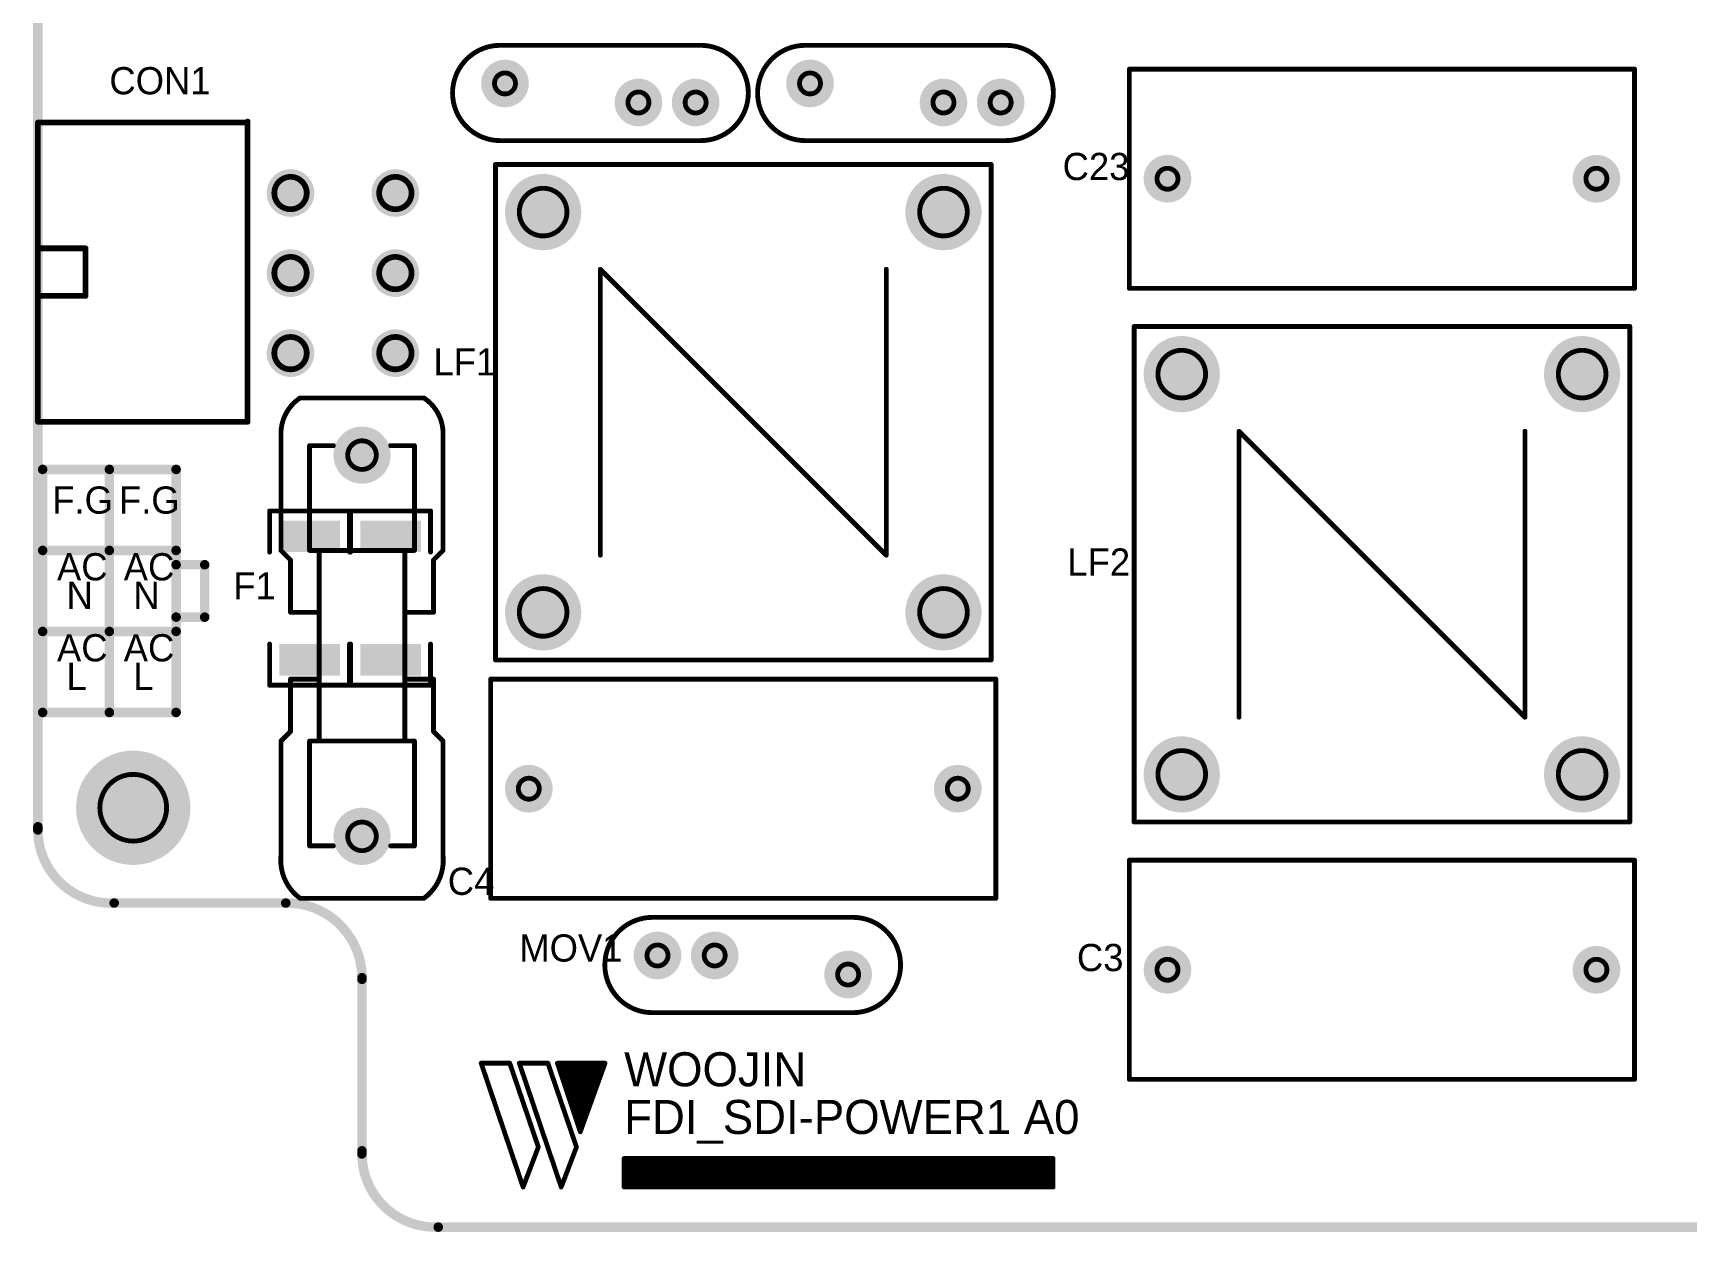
# Model space of a CAD drawing. Extents: x 0 to 137, y 0 to 100.
# Drawn here: x -0.3 to 86.5, y -0.3 to 62.6 of the extents above; entities that cross this region are included whole.
import ezdxf
from ezdxf.enums import TextEntityAlignment as Align

# ---------------------------------------------------------------- set-up
doc = ezdxf.new("R2010")
doc.units = 0
doc.header["$MEASUREMENT"] = 0
for name, color, linetype in [('2DLINES_1', 2, 'Continuous'), ('BOARD_OUTLINE', 1, 'Continuous'), ('COMP_OUTLINE_TOP', 4, 'Continuous'), ('PADLAYER_BOTTOM', 6, 'Continuous'), ('PADLAYER_TOP', 5, 'Continuous'), ('TEXT_1', 3, 'Continuous'), ('TOOL_TOP', 7, 'Continuous')]:
    doc.layers.add(name, color=color, linetype=linetype)

msp = doc.modelspace()

# ---------------------------------------------------------------- linework, layer by layer
at = {"layer": '2DLINES_1'}
for points, const_width in [([(0.25, 39.75), (3.75, 39.75)], 0.5), ([(0.25, 35.5), (0.25, 39.75)], 0.5), ([(3.75, 39.75), (7.25, 39.75)], 0.5), ([(3.75, 35.5), (3.75, 39.75)], 0.5), ([(3.75, 39.75), (3.75, 35.5)], 0.5), ([(7.25, 39.75), (7.25, 35.5)], 0.5), ([(0.25, 35.5), (3.75, 35.5)], 0.5), ([(0.25, 31.25), (0.25, 35.5)], 0.5), ([(3.75, 35.5), (0.25, 35.5)], 0.5), ([(3.75, 35.5), (7.25, 35.5)], 0.5), ([(3.75, 31.25), (3.75, 35.5)], 0.5), ([(3.75, 35.5), (3.75, 31.25)], 0.5), ([(7.25, 35.5), (3.75, 35.5)], 0.5), ([(7.25, 35.5), (7.25, 31.25)], 0.5), ([(7.25, 34.75), (8.75, 34.75)], 0.5), ([(7.25, 32), (7.25, 34.75)], 0.5), ([(8.75, 34.75), (8.75, 32)], 0.5), ([(8.75, 32), (7.25, 32)], 0.5), ([(3.75, 31.25), (0.25, 31.25)], 0.5), ([(0.25, 31.25), (3.75, 31.25)], 0.5), ([(0.25, 27), (0.25, 31.25)], 0.5), ([(7.25, 31.25), (3.75, 31.25)], 0.5), ([(3.75, 31.25), (7.25, 31.25)], 0.5), ([(3.75, 27), (3.75, 31.25)], 0.5), ([(3.75, 31.25), (3.75, 27)], 0.5), ([(7.25, 31.25), (7.25, 27)], 0.5), ([(3.75, 27), (0.25, 27)], 0.5), ([(7.25, 27), (3.75, 27)], 0.5), ([(23.25, 8.6), (25.45, 2.1)], 0.25), ([(23.25, 8.6), (24.75, 8.6)], 0.25), ([(24.75, 8.6), (26.25, 4.2)], 0.25), ([(25.25, 8.6), (27.45, 2.1)], 0.25), ([(25.25, 8.6), (26.75, 8.6)], 0.25), ([(26.75, 8.6), (28.25, 4.2)], 0.25), ([(27.25, 8.6), (28.45, 5)], 0.25), ([(27.25, 8.6), (28.45, 5)], 0.25), ([(29.75, 8.6), (27.25, 8.6)], 0.25), ([(27.25, 8.6), (29.75, 8.6)], 0.25), ([(28.45, 5), (29.75, 8.6)], 0.25), ([(27.4, 8.45), (29.6, 8.45)], 0.25), ([(27.4, 8.25), (29.6, 8.25)], 0.25), ([(27.5, 8.05), (29.5, 8.05)], 0.25), ([(27.6, 7.85), (29.4, 7.85)], 0.25), ([(27.6, 7.65), (29.4, 7.65)], 0.25), ([(27.7, 7.45), (29.3, 7.45)], 0.25), ([(27.8, 7.25), (29.2, 7.25)], 0.25), ([(27.9, 7.05), (29.1, 7.05)], 0.25), ([(27.9, 6.85), (29, 6.85)], 0.25), ([(28, 6.65), (28.9, 6.65)], 0.25), ([(28, 6.45), (28.9, 6.45)], 0.25), ([(28.1, 6.25), (28.8, 6.25)], 0.25), ([(28.1, 6.05), (28.8, 6.05)], 0.25), ([(28.2, 5.85), (28.7, 5.85)], 0.25), ([(28.3, 5.65), (28.6, 5.65)], 0.25), ([(28.3, 5.45), (28.6, 5.45)], 0.25), ([(25.45, 2.1), (26.25, 4.2)], 0.25), ([(27.45, 2.1), (28.25, 4.2)], 0.25), ([(53.25, 3.6), (30.75, 3.6)], 0.25), ([(30.75, 3.6), (30.75, 2.1)], 0.25), ([(30.95, 3.55), (53.15, 3.55)], 0.25), ([(30.95, 2.15), (30.95, 3.55)], 0.25), ([(31, 3.35), (53, 3.35)], 0.25), ([(31, 2.35), (31, 3.35)], 0.25), ([(53, 3.35), (53, 2.35)], 0.25), ([(53.15, 3.55), (53.15, 2.15)], 0.25), ([(53.25, 2.1), (53.25, 3.6)], 0.25), ([(31.15, 3.25), (52.95, 3.25)], 0.25), ([(31.15, 2.45), (31.15, 3.25)], 0.25), ([(31.25, 3.1), (52.75, 3.1)], 0.25), ([(31.25, 2.6), (31.25, 3.1)], 0.25), ([(52.75, 2.6), (31.25, 2.6)], 0.25), ([(31.35, 3.05), (52.65, 3.05)], 0.25), ([(31.35, 2.65), (31.35, 3.05)], 0.25), ([(52.65, 2.65), (31.35, 2.65)], 0.25), ([(52.55, 2.95), (31.45, 2.95)], 0.25), ([(31.45, 2.95), (31.45, 2.75)], 0.25), ([(31.45, 2.75), (52.55, 2.75)], 0.25), ([(52.55, 2.75), (52.55, 2.95)], 0.25), ([(52.65, 3.05), (52.65, 2.65)], 0.25), ([(52.75, 3.1), (52.75, 2.6)], 0.25), ([(52.95, 3.25), (52.95, 2.45)], 0.25), ([(30.75, 2.1), (53.25, 2.1)], 0.25), ([(53.15, 2.15), (30.95, 2.15)], 0.25), ([(53, 2.35), (31, 2.35)], 0.25), ([(52.95, 2.45), (31.15, 2.45)], 0.25)]:
    msp.add_lwpolyline(points, dxfattribs=dict(at, const_width=const_width))
for points, const_width in [([(0.125, 39.75, 1), (0.375, 39.75, 1)], 0.25), ([(0.125, 39.75, 1), (0.375, 39.75, 1)], 0.25), ([(3.625, 39.75, 1), (3.875, 39.75, 1)], 0.25), ([(3.625, 39.75, 1), (3.875, 39.75, 1)], 0.25), ([(3.625, 39.75, 1), (3.875, 39.75, 1)], 0.25), ([(3.625, 39.75, 1), (3.875, 39.75, 1)], 0.25), ([(7.125, 39.75, 1), (7.375, 39.75, 1)], 0.25), ([(7.125, 39.75, 1), (7.375, 39.75, 1)], 0.25), ([(0.125, 35.5, 1), (0.375, 35.5, 1)], 0.25), ([(0.125, 35.5, 1), (0.375, 35.5, 1)], 0.25), ([(0.125, 35.5, 1), (0.375, 35.5, 1)], 0.25), ([(0.125, 35.5, 1), (0.375, 35.5, 1)], 0.25), ([(3.625, 35.5, 1), (3.875, 35.5, 1)], 0.25), ([(3.625, 35.5, 1), (3.875, 35.5, 1)], 0.25), ([(3.625, 35.5, 1), (3.875, 35.5, 1)], 0.25), ([(3.625, 35.5, 1), (3.875, 35.5, 1)], 0.25), ([(3.625, 35.5, 1), (3.875, 35.5, 1)], 0.25), ([(3.625, 35.5, 1), (3.875, 35.5, 1)], 0.25), ([(3.625, 35.5, 1), (3.875, 35.5, 1)], 0.25), ([(3.625, 35.5, 1), (3.875, 35.5, 1)], 0.25), ([(7.125, 35.5, 1), (7.375, 35.5, 1)], 0.25), ([(7.125, 35.5, 1), (7.375, 35.5, 1)], 0.25), ([(7.125, 35.5, 1), (7.375, 35.5, 1)], 0.25), ([(7.125, 35.5, 1), (7.375, 35.5, 1)], 0.25), ([(7.125, 34.75, 1), (7.375, 34.75, 1)], 0.25), ([(7.125, 34.75, 1), (7.375, 34.75, 1)], 0.25), ([(8.625, 34.75, 1), (8.875, 34.75, 1)], 0.25), ([(8.625, 34.75, 1), (8.875, 34.75, 1)], 0.25), ([(7.125, 32, 1), (7.375, 32, 1)], 0.25), ([(7.125, 32, 1), (7.375, 32, 1)], 0.25), ([(8.625, 32, 1), (8.875, 32, 1)], 0.25), ([(8.625, 32, 1), (8.875, 32, 1)], 0.25), ([(0.125, 31.25, 1), (0.375, 31.25, 1)], 0.25), ([(0.125, 31.25, 1), (0.375, 31.25, 1)], 0.25), ([(0.125, 31.25, 1), (0.375, 31.25, 1)], 0.25), ([(0.125, 31.25, 1), (0.375, 31.25, 1)], 0.25), ([(3.625, 31.25, 1), (3.875, 31.25, 1)], 0.25), ([(3.625, 31.25, 1), (3.875, 31.25, 1)], 0.25), ([(3.625, 31.25, 1), (3.875, 31.25, 1)], 0.25), ([(3.625, 31.25, 1), (3.875, 31.25, 1)], 0.25), ([(3.625, 31.25, 1), (3.875, 31.25, 1)], 0.25), ([(3.625, 31.25, 1), (3.875, 31.25, 1)], 0.25), ([(3.625, 31.25, 1), (3.875, 31.25, 1)], 0.25), ([(3.625, 31.25, 1), (3.875, 31.25, 1)], 0.25), ([(7.125, 31.25, 1), (7.375, 31.25, 1)], 0.25), ([(7.125, 31.25, 1), (7.375, 31.25, 1)], 0.25), ([(7.125, 31.25, 1), (7.375, 31.25, 1)], 0.25), ([(7.125, 31.25, 1), (7.375, 31.25, 1)], 0.25), ([(0.125, 27, 1), (0.375, 27, 1)], 0.25), ([(0.125, 27, 1), (0.375, 27, 1)], 0.25), ([(3.625, 27, 1), (3.875, 27, 1)], 0.25), ([(3.625, 27, 1), (3.875, 27, 1)], 0.25), ([(3.625, 27, 1), (3.875, 27, 1)], 0.25), ([(3.625, 27, 1), (3.875, 27, 1)], 0.25), ([(7.125, 27, 1), (7.375, 27, 1)], 0.25), ([(7.125, 27, 1), (7.375, 27, 1)], 0.25), ([(23.1875, 8.6, 1), (23.3125, 8.6, 1)], 0.125), ([(23.1875, 8.6, 1), (23.3125, 8.6, 1)], 0.125), ([(24.6875, 8.6, 1), (24.8125, 8.6, 1)], 0.125), ([(24.6875, 8.6, 1), (24.8125, 8.6, 1)], 0.125), ([(25.1875, 8.6, 1), (25.3125, 8.6, 1)], 0.125), ([(25.1875, 8.6, 1), (25.3125, 8.6, 1)], 0.125), ([(26.6875, 8.6, 1), (26.8125, 8.6, 1)], 0.125), ([(26.6875, 8.6, 1), (26.8125, 8.6, 1)], 0.125), ([(27.1875, 8.6, 1), (27.3125, 8.6, 1)], 0.125), ([(27.1875, 8.6, 1), (27.3125, 8.6, 1)], 0.125), ([(27.1875, 8.6, 1), (27.3125, 8.6, 1)], 0.125), ([(27.1875, 8.6, 1), (27.3125, 8.6, 1)], 0.125), ([(29.6875, 8.6, 1), (29.8125, 8.6, 1)], 0.125), ([(29.6875, 8.6, 1), (29.8125, 8.6, 1)], 0.125), ([(29.6875, 8.6, 1), (29.8125, 8.6, 1)], 0.125), ([(27.3375, 8.45, 1), (27.4625, 8.45, 1)], 0.125), ([(27.3375, 8.25, 1), (27.4625, 8.25, 1)], 0.125), ([(27.4375, 8.05, 1), (27.5625, 8.05, 1)], 0.125), ([(27.5375, 7.85, 1), (27.6625, 7.85, 1)], 0.125), ([(29.3375, 7.85, 1), (29.4625, 7.85, 1)], 0.125), ([(29.4375, 8.05, 1), (29.5625, 8.05, 1)], 0.125), ([(29.5375, 8.45, 1), (29.6625, 8.45, 1)], 0.125), ([(29.5375, 8.25, 1), (29.6625, 8.25, 1)], 0.125), ([(27.5375, 7.65, 1), (27.6625, 7.65, 1)], 0.125), ([(27.6375, 7.45, 1), (27.7625, 7.45, 1)], 0.125), ([(27.7375, 7.25, 1), (27.8625, 7.25, 1)], 0.125), ([(27.8375, 7.05, 1), (27.9625, 7.05, 1)], 0.125), ([(27.8375, 6.85, 1), (27.9625, 6.85, 1)], 0.125), ([(28.9375, 6.85, 1), (29.0625, 6.85, 1)], 0.125), ([(29.0375, 7.05, 1), (29.1625, 7.05, 1)], 0.125), ([(29.1375, 7.25, 1), (29.2625, 7.25, 1)], 0.125), ([(29.2375, 7.45, 1), (29.3625, 7.45, 1)], 0.125), ([(29.3375, 7.65, 1), (29.4625, 7.65, 1)], 0.125), ([(27.9375, 6.65, 1), (28.0625, 6.65, 1)], 0.125), ([(27.9375, 6.45, 1), (28.0625, 6.45, 1)], 0.125), ([(28.0375, 6.25, 1), (28.1625, 6.25, 1)], 0.125), ([(28.0375, 6.05, 1), (28.1625, 6.05, 1)], 0.125), ([(28.7375, 6.25, 1), (28.8625, 6.25, 1)], 0.125), ([(28.7375, 6.05, 1), (28.8625, 6.05, 1)], 0.125), ([(28.8375, 6.65, 1), (28.9625, 6.65, 1)], 0.125), ([(28.8375, 6.45, 1), (28.9625, 6.45, 1)], 0.125), ([(28.1375, 5.85, 1), (28.2625, 5.85, 1)], 0.125), ([(28.2375, 5.65, 1), (28.3625, 5.65, 1)], 0.125), ([(28.2375, 5.45, 1), (28.3625, 5.45, 1)], 0.125), ([(28.5375, 5.65, 1), (28.6625, 5.65, 1)], 0.125), ([(28.5375, 5.45, 1), (28.6625, 5.45, 1)], 0.125), ([(28.6375, 5.85, 1), (28.7625, 5.85, 1)], 0.125), ([(28.3875, 5, 1), (28.5125, 5, 1)], 0.125), ([(28.3875, 5, 1), (28.5125, 5, 1)], 0.125), ([(28.3875, 5, 1), (28.5125, 5, 1)], 0.125), ([(26.1875, 4.2, 1), (26.3125, 4.2, 1)], 0.125), ([(26.1875, 4.2, 1), (26.3125, 4.2, 1)], 0.125), ([(28.1875, 4.2, 1), (28.3125, 4.2, 1)], 0.125), ([(28.1875, 4.2, 1), (28.3125, 4.2, 1)], 0.125), ([(30.6875, 3.6, 1), (30.8125, 3.6, 1)], 0.125), ([(30.6875, 3.6, 1), (30.8125, 3.6, 1)], 0.125), ([(30.8875, 3.55, 1), (31.0125, 3.55, 1)], 0.125), ([(30.8875, 3.55, 1), (31.0125, 3.55, 1)], 0.125), ([(30.9375, 3.35, 1), (31.0625, 3.35, 1)], 0.125), ([(30.9375, 3.35, 1), (31.0625, 3.35, 1)], 0.125), ([(52.9375, 3.35, 1), (53.0625, 3.35, 1)], 0.125), ([(52.9375, 3.35, 1), (53.0625, 3.35, 1)], 0.125), ([(53.0875, 3.55, 1), (53.2125, 3.55, 1)], 0.125), ([(53.0875, 3.55, 1), (53.2125, 3.55, 1)], 0.125), ([(53.1875, 3.6, 1), (53.3125, 3.6, 1)], 0.125), ([(53.1875, 3.6, 1), (53.3125, 3.6, 1)], 0.125), ([(31.0875, 3.25, 1), (31.2125, 3.25, 1)], 0.125), ([(31.0875, 3.25, 1), (31.2125, 3.25, 1)], 0.125), ([(31.1875, 3.1, 1), (31.3125, 3.1, 1)], 0.125), ([(31.1875, 3.1, 1), (31.3125, 3.1, 1)], 0.125), ([(31.1875, 2.6, 1), (31.3125, 2.6, 1)], 0.125), ([(31.1875, 2.6, 1), (31.3125, 2.6, 1)], 0.125), ([(31.2875, 3.05, 1), (31.4125, 3.05, 1)], 0.125), ([(31.2875, 3.05, 1), (31.4125, 3.05, 1)], 0.125), ([(31.2875, 2.65, 1), (31.4125, 2.65, 1)], 0.125), ([(31.2875, 2.65, 1), (31.4125, 2.65, 1)], 0.125), ([(31.3875, 2.95, 1), (31.5125, 2.95, 1)], 0.125), ([(31.3875, 2.95, 1), (31.5125, 2.95, 1)], 0.125), ([(31.3875, 2.75, 1), (31.5125, 2.75, 1)], 0.125), ([(31.3875, 2.75, 1), (31.5125, 2.75, 1)], 0.125), ([(52.4875, 2.95, 1), (52.6125, 2.95, 1)], 0.125), ([(52.4875, 2.95, 1), (52.6125, 2.95, 1)], 0.125), ([(52.4875, 2.75, 1), (52.6125, 2.75, 1)], 0.125), ([(52.4875, 2.75, 1), (52.6125, 2.75, 1)], 0.125), ([(52.5875, 3.05, 1), (52.7125, 3.05, 1)], 0.125), ([(52.5875, 3.05, 1), (52.7125, 3.05, 1)], 0.125), ([(52.5875, 2.65, 1), (52.7125, 2.65, 1)], 0.125), ([(52.5875, 2.65, 1), (52.7125, 2.65, 1)], 0.125), ([(52.6875, 3.1, 1), (52.8125, 3.1, 1)], 0.125), ([(52.6875, 3.1, 1), (52.8125, 3.1, 1)], 0.125), ([(52.6875, 2.6, 1), (52.8125, 2.6, 1)], 0.125), ([(52.6875, 2.6, 1), (52.8125, 2.6, 1)], 0.125), ([(52.8875, 3.25, 1), (53.0125, 3.25, 1)], 0.125), ([(52.8875, 3.25, 1), (53.0125, 3.25, 1)], 0.125), ([(25.3875, 2.1, 1), (25.5125, 2.1, 1)], 0.125), ([(25.3875, 2.1, 1), (25.5125, 2.1, 1)], 0.125), ([(27.3875, 2.1, 1), (27.5125, 2.1, 1)], 0.125), ([(27.3875, 2.1, 1), (27.5125, 2.1, 1)], 0.125), ([(30.6875, 2.1, 1), (30.8125, 2.1, 1)], 0.125), ([(30.6875, 2.1, 1), (30.8125, 2.1, 1)], 0.125), ([(30.8875, 2.15, 1), (31.0125, 2.15, 1)], 0.125), ([(30.8875, 2.15, 1), (31.0125, 2.15, 1)], 0.125), ([(30.9375, 2.35, 1), (31.0625, 2.35, 1)], 0.125), ([(30.9375, 2.35, 1), (31.0625, 2.35, 1)], 0.125), ([(31.0875, 2.45, 1), (31.2125, 2.45, 1)], 0.125), ([(31.0875, 2.45, 1), (31.2125, 2.45, 1)], 0.125), ([(52.8875, 2.45, 1), (53.0125, 2.45, 1)], 0.125), ([(52.8875, 2.45, 1), (53.0125, 2.45, 1)], 0.125), ([(52.9375, 2.35, 1), (53.0625, 2.35, 1)], 0.125), ([(52.9375, 2.35, 1), (53.0625, 2.35, 1)], 0.125), ([(53.0875, 2.15, 1), (53.2125, 2.15, 1)], 0.125), ([(53.0875, 2.15, 1), (53.2125, 2.15, 1)], 0.125), ([(53.1875, 2.1, 1), (53.3125, 2.1, 1)], 0.125), ([(53.1875, 2.1, 1), (53.3125, 2.1, 1)], 0.125)]:
    msp.add_lwpolyline(points, format="xyb", close=True, dxfattribs=dict(at, const_width=const_width))
at = {"layer": 'BOARD_OUTLINE', "const_width": 0.5}
for points in [[(0, 79), (0, 21, 0.010458)], [(0, 21, 0.010458), (-0.00336, 20.8393, 0.42652)], [(-0.00336, 20.8393, 0.42652), (4, 17)], [(4, 17), (13, 17, -0.420458)], [(13, 17, -0.420458), (17.00089, 13.08333)], [(17, 13), (17, 4, 0.010472)], [(17, 4, 0.010472), (16.99663, 3.83909, 0.426536)], [(16.99663, 3.83909, 0.426536), (21, 0)], [(21, 0), (99, 0, 0.426536)]]:
    msp.add_lwpolyline(points, format="xyb", dxfattribs=at)
at = {"layer": 'BOARD_OUTLINE', "const_width": 0.25}
for points in [[(-0.12836, 20.8393, 1), (0.12164, 20.8393, 1)], [(-0.12836, 20.8393, 1), (0.12164, 20.8393, 1)], [(-0.125, 21, 1), (0.125, 21, 1)], [(-0.125, 21, 1), (0.125, 21, 1)], [(3.875, 17, 1), (4.125, 17, 1)], [(3.875, 17, 1), (4.125, 17, 1)], [(12.875, 17, 1), (13.125, 17, 1)], [(12.875, 17, 1), (13.125, 17, 1)], [(16.875, 13, 1), (17.125, 13, 1)], [(16.875, 13, 1), (17.125, 13, 1)], [(16.87589, 13.08333, 1), (17.12589, 13.08333, 1)], [(16.87589, 13.08333, 1), (17.12589, 13.08333, 1)], [(16.87163, 3.83909, 1), (17.12163, 3.83909, 1)], [(16.87163, 3.83909, 1), (17.12163, 3.83909, 1)], [(16.875, 4, 1), (17.125, 4, 1)], [(16.875, 4, 1), (17.125, 4, 1)], [(20.875, 0, 1), (21.125, 0, 1)], [(20.875, 0, 1), (21.125, 0, 1)]]:
    msp.add_lwpolyline(points, format="xyb", close=True, dxfattribs=at)
at = {"layer": 'BOARD_OUTLINE', "const_width": 0.5}
msp.add_lwpolyline([(17.00089, 13.08333), (17, 13)], dxfattribs=at)
at = {"layer": 'COMP_OUTLINE_TOP', "const_width": 0.254}
for points in [[(21.75, 59.5, -0.414214), (24.25, 62)], [(24.25, 62), (34.75, 62, -0.415748)], [(34.75, 62, -0.415748), (37.26312, 59.5, -0.415748)], [(37.75, 59.5, -0.414214), (40.25, 62)], [(40.25, 62), (50.75, 62, -0.415748)], [(50.75, 62, -0.415748), (53.26312, 59.5, -0.415748)], [(24.25, 57, -0.414214), (21.75, 59.5, -0.414214)], [(37.26312, 59.5, -0.415748), (34.75, 57)], [(40.25, 57, -0.414214), (37.75, 59.5, -0.414214)], [(53.26312, 59.5, -0.415748), (50.75, 57)], [(13.75001, 43.5, 0.265145), (12.75001, 41.5)], [(20.25001, 43.5), (13.75001, 43.5, 0.265145)], [(21.25001, 41.5, 0.265145), (20.25001, 43.5)], [(21.25001, 35.5), (21.25001, 41.5, 0.265145)], [(12.75, 25.5), (12.75, 19.5, 0.265565)], [(12.75, 19.5, 0.265565), (13.75, 17.25)], [(20.25, 17.25, 0.265565), (21.25, 19.5)], [(13.75, 17.25), (20.25, 17.25, 0.265565)], [(29.73688, 13.75, -0.415748), (32.25, 16.25)], [(42.75, 16.25, -0.414214), (45.25, 13.75, -0.414214)], [(32.25, 11.25, -0.415748), (29.73688, 13.75, -0.415748)], [(45.25, 13.75, -0.414214), (42.75, 11.25)], [(42.75, 11.25), (32.25, 11.25, -0.415748)]]:
    msp.add_lwpolyline(points, format="xyb", dxfattribs=at)
at = {"layer": 'COMP_OUTLINE_TOP'}
for points, const_width in [([(24.1865, 62, 1), (24.3135, 62, 1)], 0.127), ([(24.1865, 62, 1), (24.3135, 62, 1)], 0.127), ([(34.6865, 62, 1), (34.8135, 62, 1)], 0.127), ([(34.6865, 62, 1), (34.8135, 62, 1)], 0.127), ([(40.1865, 62, 1), (40.3135, 62, 1)], 0.127), ([(40.1865, 62, 1), (40.3135, 62, 1)], 0.127), ([(50.6865, 62, 1), (50.8135, 62, 1)], 0.127), ([(50.6865, 62, 1), (50.8135, 62, 1)], 0.127), ([(57.1865, 60.75, 1), (57.3135, 60.75, 1)], 0.127), ([(57.1865, 60.75, 1), (57.3135, 60.75, 1)], 0.127), ([(83.6865, 60.75, 1), (83.8135, 60.75, 1)], 0.127), ([(83.6865, 60.75, 1), (83.8135, 60.75, 1)], 0.127), ([(21.6865, 59.5, 1), (21.8135, 59.5, 1)], 0.127), ([(21.6865, 59.5, 1), (21.8135, 59.5, 1)], 0.127), ([(37.19962, 59.5, 1), (37.32662, 59.5, 1)], 0.127), ([(37.19962, 59.5, 1), (37.32662, 59.5, 1)], 0.127), ([(37.6865, 59.5, 1), (37.8135, 59.5, 1)], 0.127), ([(37.6865, 59.5, 1), (37.8135, 59.5, 1)], 0.127), ([(53.19962, 59.5, 1), (53.32662, 59.5, 1)], 0.127), ([(53.19962, 59.5, 1), (53.32662, 59.5, 1)], 0.127), ([(10.925, 58, 1), (11.075, 58, 1)], 0.15), ([(-0.075, 57.95, 1), (0.075, 57.95, 1)], 0.15), ([(-0.075, 57.95, 1), (0.075, 57.95, 1)], 0.15), ([(10.925, 57.95, 1), (11.075, 57.95, 1)], 0.15), ([(24.1865, 57, 1), (24.3135, 57, 1)], 0.127), ([(24.1865, 57, 1), (24.3135, 57, 1)], 0.127), ([(34.6865, 57, 1), (34.8135, 57, 1)], 0.127), ([(34.6865, 57, 1), (34.8135, 57, 1)], 0.127), ([(40.1865, 57, 1), (40.3135, 57, 1)], 0.127), ([(40.1865, 57, 1), (40.3135, 57, 1)], 0.127), ([(50.6865, 57, 1), (50.8135, 57, 1)], 0.127), ([(50.6865, 57, 1), (50.8135, 57, 1)], 0.127), ([(23.9365, 55.75, 1), (24.0635, 55.75, 1)], 0.127), ([(23.9365, 55.75, 1), (24.0635, 55.75, 1)], 0.127), ([(49.9365, 55.75, 1), (50.0635, 55.75, 1)], 0.127), ([(49.9365, 55.75, 1), (50.0635, 55.75, 1)], 0.127), ([(-0.075, 51.35, 1), (0.075, 51.35, 1)], 0.15), ([(-0.075, 51.35, 1), (0.075, 51.35, 1)], 0.15), ([(2.425, 51.35, 1), (2.575, 51.35, 1)], 0.15), ([(2.425, 51.35, 1), (2.575, 51.35, 1)], 0.15), ([(29.4365, 50.25, 1), (29.5635, 50.25, 1)], 0.127), ([(29.4365, 50.25, 1), (29.5635, 50.25, 1)], 0.127), ([(44.4365, 50.25, 1), (44.5635, 50.25, 1)], 0.127), ([(-0.075, 48.85, 1), (0.075, 48.85, 1)], 0.15), ([(-0.075, 48.85, 1), (0.075, 48.85, 1)], 0.15), ([(2.425, 48.85, 1), (2.575, 48.85, 1)], 0.15), ([(2.425, 48.85, 1), (2.575, 48.85, 1)], 0.15), ([(57.1865, 49.25, 1), (57.3135, 49.25, 1)], 0.127), ([(57.1865, 49.25, 1), (57.3135, 49.25, 1)], 0.127), ([(83.6865, 49.25, 1), (83.8135, 49.25, 1)], 0.127), ([(83.6865, 49.25, 1), (83.8135, 49.25, 1)], 0.127), ([(57.43651, 47.25001, 1), (57.56351, 47.25001, 1)], 0.127), ([(57.43651, 47.25001, 1), (57.56351, 47.25001, 1)], 0.127), ([(83.43651, 47.25, 1), (83.56351, 47.25, 1)], 0.127), ([(83.43651, 47.25, 1), (83.56351, 47.25, 1)], 0.127), ([(13.68651, 43.5, 1), (13.81351, 43.5, 1)], 0.127), ([(13.68651, 43.5, 1), (13.81351, 43.5, 1)], 0.127), ([(20.18651, 43.5, 1), (20.31351, 43.5, 1)], 0.127), ([(20.18651, 43.5, 1), (20.31351, 43.5, 1)], 0.127), ([(-0.075, 42.25, 1), (0.075, 42.25, 1)], 0.15), ([(-0.075, 42.25, 1), (0.075, 42.25, 1)], 0.15), ([(10.925, 42.25, 1), (11.075, 42.25, 1)], 0.15), ([(10.925, 42.25, 1), (11.075, 42.25, 1)], 0.15), ([(62.93651, 41.75001, 1), (63.06351, 41.75001, 1)], 0.127), ([(62.93651, 41.75001, 1), (63.06351, 41.75001, 1)], 0.127), ([(77.93651, 41.75, 1), (78.06351, 41.75, 1)], 0.127), ([(12.68651, 41.5, 1), (12.81351, 41.5, 1)], 0.127), ([(12.68651, 41.5, 1), (12.81351, 41.5, 1)], 0.127), ([(14.18651, 41, 1), (14.31351, 41, 1)], 0.127), ([(14.18651, 41, 1), (14.31351, 41, 1)], 0.127), ([(15.43651, 41, 1), (15.56351, 41, 1)], 0.127), ([(18.43651, 41, 1), (18.56351, 41, 1)], 0.127), ([(19.68651, 41, 1), (19.81351, 41, 1)], 0.127), ([(19.68651, 41, 1), (19.81351, 41, 1)], 0.127), ([(21.18651, 41.5, 1), (21.31351, 41.5, 1)], 0.127), ([(21.18651, 41.5, 1), (21.31351, 41.5, 1)], 0.127), ([(12.091, 37.572, 1), (12.218, 37.572, 1)], 0.127), ([(12.091, 37.572, 1), (12.218, 37.572, 1)], 0.127), ([(16.282, 37.572, 1), (16.409, 37.572, 1)], 0.127), ([(16.282, 37.572, 1), (16.409, 37.572, 1)], 0.127), ([(16.341, 37.572, 1), (16.468, 37.572, 1)], 0.127), ([(16.341, 37.572, 1), (16.468, 37.572, 1)], 0.127), ([(20.532, 37.572, 1), (20.659, 37.572, 1)], 0.127), ([(20.532, 37.572, 1), (20.659, 37.572, 1)], 0.127), ([(12.68651, 35.5, 1), (12.81351, 35.5, 1)], 0.127), ([(12.68651, 35.5, 1), (12.81351, 35.5, 1)], 0.127), ([(14.18651, 35.5, 1), (14.31351, 35.5, 1)], 0.127), ([(14.18651, 35.5, 1), (14.31351, 35.5, 1)], 0.127), ([(14.18651, 35.5, 1), (14.31351, 35.5, 1)], 0.127), ([(14.68651, 35.5, 1), (14.81351, 35.5, 1)], 0.127), ([(14.68651, 35.5, 1), (14.81351, 35.5, 1)], 0.127), ([(19.18651, 35.5, 1), (19.31351, 35.5, 1)], 0.127), ([(19.18651, 35.5, 1), (19.31351, 35.5, 1)], 0.127), ([(19.68651, 35.5, 1), (19.81351, 35.5, 1)], 0.127), ([(19.68651, 35.5, 1), (19.81351, 35.5, 1)], 0.127), ([(19.68651, 35.5, 1), (19.81351, 35.5, 1)], 0.127), ([(21.18651, 35.5, 1), (21.31351, 35.5, 1)], 0.127), ([(21.18651, 35.5, 1), (21.31351, 35.5, 1)], 0.127), ([(12.091, 35.413, 1), (12.218, 35.413, 1)], 0.127), ([(13.1865, 35, 1), (13.3135, 35, 1)], 0.127), ([(13.1865, 35, 1), (13.3135, 35, 1)], 0.127), ([(16.282, 35.413, 1), (16.409, 35.413, 1)], 0.127), ([(16.341, 35.413, 1), (16.468, 35.413, 1)], 0.127), ([(20.532, 35.413, 1), (20.659, 35.413, 1)], 0.127), ([(20.6865, 35, 1), (20.8135, 35, 1)], 0.127), ([(20.6865, 35, 1), (20.8135, 35, 1)], 0.127), ([(29.4365, 35.25, 1), (29.5635, 35.25, 1)], 0.127), ([(44.4365, 35.25, 1), (44.5635, 35.25, 1)], 0.127), ([(44.4365, 35.25, 1), (44.5635, 35.25, 1)], 0.127), ([(13.1865, 32.25, 1), (13.3135, 32.25, 1)], 0.127), ([(13.1865, 32.25, 1), (13.3135, 32.25, 1)], 0.127), ([(14.6865, 32.25, 1), (14.8135, 32.25, 1)], 0.127), ([(19.1865, 32.25, 1), (19.3135, 32.25, 1)], 0.127), ([(20.6865, 32.25, 1), (20.8135, 32.25, 1)], 0.127), ([(20.6865, 32.25, 1), (20.8135, 32.25, 1)], 0.127), ([(12.091, 30.587, 1), (12.218, 30.587, 1)], 0.127), ([(16.282, 30.587, 1), (16.409, 30.587, 1)], 0.127), ([(16.341, 30.587, 1), (16.468, 30.587, 1)], 0.127), ([(20.532, 30.587, 1), (20.659, 30.587, 1)], 0.127), ([(23.9365, 29.75, 1), (24.0635, 29.75, 1)], 0.127), ([(23.9365, 29.75, 1), (24.0635, 29.75, 1)], 0.127), ([(49.9365, 29.75, 1), (50.0635, 29.75, 1)], 0.127), ([(49.9365, 29.75, 1), (50.0635, 29.75, 1)], 0.127), ([(13.1865, 28.75, 1), (13.3135, 28.75, 1)], 0.127), ([(13.1865, 28.75, 1), (13.3135, 28.75, 1)], 0.127), ([(14.6865, 28.75, 1), (14.8135, 28.75, 1)], 0.127), ([(19.1865, 28.75, 1), (19.3135, 28.75, 1)], 0.127), ([(20.6865, 28.75, 1), (20.8135, 28.75, 1)], 0.127), ([(20.6865, 28.75, 1), (20.8135, 28.75, 1)], 0.127), ([(23.6865, 28.74999, 1), (23.8135, 28.74999, 1)], 0.127), ([(23.6865, 28.74999, 1), (23.8135, 28.74999, 1)], 0.127), ([(50.1865, 28.75, 1), (50.3135, 28.75, 1)], 0.127), ([(50.1865, 28.75, 1), (50.3135, 28.75, 1)], 0.127), ([(12.091, 28.428, 1), (12.218, 28.428, 1)], 0.127), ([(12.091, 28.428, 1), (12.218, 28.428, 1)], 0.127), ([(16.282, 28.428, 1), (16.409, 28.428, 1)], 0.127), ([(16.282, 28.428, 1), (16.409, 28.428, 1)], 0.127), ([(16.341, 28.428, 1), (16.468, 28.428, 1)], 0.127), ([(16.341, 28.428, 1), (16.468, 28.428, 1)], 0.127), ([(20.532, 28.428, 1), (20.659, 28.428, 1)], 0.127), ([(20.532, 28.428, 1), (20.659, 28.428, 1)], 0.127), ([(13.1865, 26, 1), (13.3135, 26, 1)], 0.127), ([(13.1865, 26, 1), (13.3135, 26, 1)], 0.127), ([(20.6865, 26, 1), (20.8135, 26, 1)], 0.127), ([(20.6865, 26, 1), (20.8135, 26, 1)], 0.127), ([(62.9365, 26.75001, 1), (63.0635, 26.75001, 1)], 0.127), ([(77.9365, 26.75, 1), (78.0635, 26.75, 1)], 0.127), ([(77.9365, 26.75, 1), (78.0635, 26.75, 1)], 0.127), ([(12.6865, 25.5, 1), (12.8135, 25.5, 1)], 0.127), ([(12.6865, 25.5, 1), (12.8135, 25.5, 1)], 0.127), ([(14.1865, 25.5, 1), (14.3135, 25.5, 1)], 0.127), ([(14.1865, 25.5, 1), (14.3135, 25.5, 1)], 0.127), ([(14.1865, 25.5, 1), (14.3135, 25.5, 1)], 0.127), ([(14.6865, 25.5, 1), (14.8135, 25.5, 1)], 0.127), ([(14.6865, 25.5, 1), (14.8135, 25.5, 1)], 0.127), ([(19.1865, 25.5, 1), (19.3135, 25.5, 1)], 0.127), ([(19.1865, 25.5, 1), (19.3135, 25.5, 1)], 0.127), ([(19.6865, 25.5, 1), (19.8135, 25.5, 1)], 0.127), ([(19.6865, 25.5, 1), (19.8135, 25.5, 1)], 0.127), ([(19.6865, 25.5, 1), (19.8135, 25.5, 1)], 0.127), ([(21.1865, 25.5, 1), (21.3135, 25.5, 1)], 0.127), ([(21.1865, 25.5, 1), (21.3135, 25.5, 1)], 0.127), ([(57.4365, 21.25001, 1), (57.5635, 21.25001, 1)], 0.127), ([(57.4365, 21.25001, 1), (57.5635, 21.25001, 1)], 0.127), ([(83.4365, 21.25, 1), (83.5635, 21.25, 1)], 0.127), ([(83.4365, 21.25, 1), (83.5635, 21.25, 1)], 0.127), ([(14.1865, 20, 1), (14.3135, 20, 1)], 0.127), ([(14.1865, 20, 1), (14.3135, 20, 1)], 0.127), ([(15.4365, 20, 1), (15.5635, 20, 1)], 0.127), ([(18.4365, 20, 1), (18.5635, 20, 1)], 0.127), ([(19.6865, 20, 1), (19.8135, 20, 1)], 0.127), ([(19.6865, 20, 1), (19.8135, 20, 1)], 0.127), ([(12.6865, 19.5, 1), (12.8135, 19.5, 1)], 0.127), ([(12.6865, 19.5, 1), (12.8135, 19.5, 1)], 0.127), ([(21.1865, 19.5, 1), (21.3135, 19.5, 1)], 0.127), ([(21.1865, 19.5, 1), (21.3135, 19.5, 1)], 0.127), ([(57.1865, 19.25, 1), (57.3135, 19.25, 1)], 0.127), ([(57.1865, 19.25, 1), (57.3135, 19.25, 1)], 0.127), ([(83.6865, 19.25, 1), (83.8135, 19.25, 1)], 0.127), ([(83.6865, 19.25, 1), (83.8135, 19.25, 1)], 0.127), ([(13.6865, 17.25, 1), (13.8135, 17.25, 1)], 0.127), ([(13.6865, 17.25, 1), (13.8135, 17.25, 1)], 0.127), ([(20.1865, 17.25, 1), (20.3135, 17.25, 1)], 0.127), ([(20.1865, 17.25, 1), (20.3135, 17.25, 1)], 0.127), ([(23.6865, 17.24999, 1), (23.8135, 17.24999, 1)], 0.127), ([(23.6865, 17.24999, 1), (23.8135, 17.24999, 1)], 0.127), ([(50.1865, 17.25, 1), (50.3135, 17.25, 1)], 0.127), ([(50.1865, 17.25, 1), (50.3135, 17.25, 1)], 0.127), ([(32.1865, 16.25, 1), (32.3135, 16.25, 1)], 0.127), ([(32.1865, 16.25, 1), (32.3135, 16.25, 1)], 0.127), ([(42.6865, 16.25, 1), (42.8135, 16.25, 1)], 0.127), ([(42.6865, 16.25, 1), (42.8135, 16.25, 1)], 0.127), ([(29.67338, 13.75, 1), (29.80038, 13.75, 1)], 0.127), ([(29.67338, 13.75, 1), (29.80038, 13.75, 1)], 0.127), ([(45.1865, 13.75, 1), (45.3135, 13.75, 1)], 0.127), ([(45.1865, 13.75, 1), (45.3135, 13.75, 1)], 0.127), ([(32.1865, 11.25, 1), (32.3135, 11.25, 1)], 0.127), ([(32.1865, 11.25, 1), (32.3135, 11.25, 1)], 0.127), ([(42.6865, 11.25, 1), (42.8135, 11.25, 1)], 0.127), ([(42.6865, 11.25, 1), (42.8135, 11.25, 1)], 0.127), ([(57.1865, 7.75, 1), (57.3135, 7.75, 1)], 0.127), ([(57.1865, 7.75, 1), (57.3135, 7.75, 1)], 0.127), ([(83.6865, 7.75, 1), (83.8135, 7.75, 1)], 0.127), ([(83.6865, 7.75, 1), (83.8135, 7.75, 1)], 0.127)]:
    msp.add_lwpolyline(points, format="xyb", close=True, dxfattribs=dict(at, const_width=const_width))
for points, const_width in [([(57.25, 49.25), (57.25, 60.75)], 0.254), ([(57.25, 60.75), (83.75, 60.75)], 0.254), ([(83.75, 60.75), (83.75, 49.25)], 0.254), ([(11, 42.25), (11, 58)], 0.3), ([(11, 57.95), (0, 57.95)], 0.3), ([(0, 57.95), (0, 42.25)], 0.3), ([(34.75, 57), (24.25, 57)], 0.254), ([(50.75, 57), (40.25, 57)], 0.254), ([(24, 55.75), (50, 55.75)], 0.254), ([(24, 29.75), (24, 55.75)], 0.254), ([(50, 55.75), (50, 29.75)], 0.254), ([(0, 48.85), (0, 51.35)], 0.3), ([(0, 51.35), (2.5, 51.35)], 0.3), ([(2.5, 51.35), (2.5, 48.85)], 0.3), ([(44.5, 35.25), (29.5, 50.25)], 0.254), ([(29.5, 50.25), (29.5, 35.25)], 0.254), ([(44.5, 50.25), (44.5, 35.25)], 0.254), ([(2.5, 48.85), (0, 48.85)], 0.3), ([(83.75, 49.25), (57.25, 49.25)], 0.254), ([(57.5, 21.25001), (57.50001, 47.25001)], 0.254), ([(57.50001, 47.25001), (83.50001, 47.25)], 0.254), ([(83.50001, 47.25), (83.5, 21.25)], 0.254), ([(0, 42.25), (11, 42.25)], 0.3), ([(63, 26.75001), (63.00001, 41.75001)], 0.254), ([(63.00001, 41.75001), (78, 26.75)], 0.254), ([(78, 26.75), (78.00001, 41.75)], 0.254), ([(12.75001, 41.5), (12.75001, 35.5)], 0.254), ([(15.50001, 41), (14.25001, 41)], 0.254), ([(14.25001, 41), (14.25001, 35.5)], 0.254), ([(19.75001, 41), (18.50001, 41)], 0.254), ([(19.75001, 35.5), (19.75001, 41)], 0.254), ([(16.3455, 37.572), (12.1545, 37.572)], 0.254), ([(12.1545, 37.572), (12.1545, 35.413)], 0.254), ([(16.3455, 35.413), (16.3455, 37.572)], 0.254), ([(20.5955, 37.572), (16.4045, 37.572)], 0.254), ([(16.4045, 37.572), (16.4045, 35.413)], 0.254), ([(20.5955, 35.413), (20.5955, 37.572)], 0.254), ([(12.75001, 35.5), (13.25, 35)], 0.254), ([(14.25001, 35.5), (14.75001, 35.5)], 0.254), ([(14.25001, 35.5), (19.75001, 35.5)], 0.254), ([(14.75001, 35.5), (14.75, 25.5)], 0.254), ([(19.25, 25.5), (19.25001, 35.5)], 0.254), ([(19.25001, 35.5), (19.75001, 35.5)], 0.254), ([(20.75, 35), (21.25001, 35.5)], 0.254), ([(13.25, 35), (13.25, 32.25)], 0.254), ([(20.75, 32.25), (20.75, 35)], 0.254), ([(13.25, 32.25), (14.75, 32.25)], 0.254), ([(19.25, 32.25), (20.75, 32.25)], 0.254), ([(12.1545, 28.428), (12.1545, 30.587)], 0.254), ([(16.3455, 30.587), (16.3455, 28.428)], 0.254), ([(16.4045, 28.428), (16.4045, 30.587)], 0.254), ([(20.5955, 30.587), (20.5955, 28.428)], 0.254), ([(50, 29.75), (24, 29.75)], 0.254), ([(14.75, 28.75), (13.25, 28.75)], 0.254), ([(13.25, 28.75), (13.25, 26)], 0.254), ([(20.75, 28.75), (19.25, 28.75)], 0.254), ([(20.75, 26), (20.75, 28.75)], 0.254), ([(23.75, 28.74999), (50.25, 28.75)], 0.254), ([(23.75, 17.24999), (23.75, 28.74999)], 0.254), ([(50.25, 28.75), (50.25, 17.25)], 0.254), ([(16.3455, 28.428), (12.1545, 28.428)], 0.254), ([(20.5955, 28.428), (16.4045, 28.428)], 0.254), ([(13.25, 26), (12.75, 25.5)], 0.254), ([(21.25, 25.5), (20.75, 26)], 0.254), ([(14.75, 25.5), (14.25, 25.5)], 0.254), ([(14.25, 25.5), (14.25, 20)], 0.254), ([(14.25, 25.5), (19.75, 25.5)], 0.254), ([(19.75, 25.5), (19.25, 25.5)], 0.254), ([(19.75, 20), (19.75, 25.5)], 0.254), ([(21.25, 19.5), (21.25, 25.5)], 0.254), ([(83.5, 21.25), (57.5, 21.25001)], 0.254), ([(14.25, 20), (15.5, 20)], 0.254), ([(18.5, 20), (19.75, 20)], 0.254), ([(57.25, 7.75), (57.25, 19.25)], 0.254), ([(57.25, 19.25), (83.75, 19.25)], 0.254), ([(83.75, 19.25), (83.75, 7.75)], 0.254), ([(50.25, 17.25), (23.75, 17.24999)], 0.254), ([(32.25, 16.25), (42.75, 16.25)], 0.254), ([(83.75, 7.75), (57.25, 7.75)], 0.254)]:
    msp.add_lwpolyline(points, dxfattribs=dict(at, const_width=const_width))
at = {"layer": 'PADLAYER_BOTTOM'}
for points, const_width in [([(23.875, 60, 1), (25.125, 60, 1)], 1.25), ([(39.875, 60, 1), (41.125, 60, 1)], 1.25), ([(30.875, 59, 1), (32.125, 59, 1)], 1.25), ([(33.875, 59, 1), (35.125, 59, 1)], 1.25), ([(46.875, 59, 1), (48.125, 59, 1)], 1.25), ([(49.875, 59, 1), (51.125, 59, 1)], 1.25), ([(58.625, 55, 1), (59.875, 55, 1)], 1.25), ([(81.125, 55, 1), (82.375, 55, 1)], 1.25), ([(12.625, 54.25, 1), (13.875, 54.25, 1)], 1.25), ([(18.125, 54.25, 1), (19.375, 54.25, 1)], 1.25), ([(25.5, 53.25, 1), (27.5, 53.25, 1)], 2), ([(46.5, 53.25, 1), (48.5, 53.25, 1)], 2), ([(12.625, 50.05, 1), (13.875, 50.05, 1)], 1.25), ([(18.125, 50.05, 1), (19.375, 50.05, 1)], 1.25), ([(12.625, 45.85, 1), (13.875, 45.85, 1)], 1.25), ([(18.125, 45.85, 1), (19.375, 45.85, 1)], 1.25), ([(59.00001, 44.75001, 1), (61.00001, 44.75001, 1)], 2), ([(80.00001, 44.75, 1), (82.00001, 44.75, 1)], 2), ([(16.25001, 40.5, 1), (17.75001, 40.5, 1)], 1.5), ([(25.5, 32.25, 1), (27.5, 32.25, 1)], 2), ([(46.5, 32.25, 1), (48.5, 32.25, 1)], 2), ([(59, 23.75001, 1), (61, 23.75001, 1)], 2), ([(80, 23.75, 1), (82, 23.75, 1)], 2), ([(3.5, 22, 1), (6.5, 22, 1)], 3), ([(25.125, 22.99999, 1), (26.375, 22.99999, 1)], 1.25), ([(47.625, 23, 1), (48.875, 23, 1)], 1.25), ([(16.25, 20.5, 1), (17.75, 20.5, 1)], 1.5), ([(31.875, 14.25, 1), (33.125, 14.25, 1)], 1.25), ([(34.875, 14.25, 1), (36.125, 14.25, 1)], 1.25), ([(58.625, 13.5, 1), (59.875, 13.5, 1)], 1.25), ([(81.125, 13.5, 1), (82.375, 13.5, 1)], 1.25), ([(41.875, 13.25, 1), (43.125, 13.25, 1)], 1.25)]:
    msp.add_lwpolyline(points, format="xyb", close=True, dxfattribs=dict(at, const_width=const_width))
at = {"layer": 'PADLAYER_TOP'}
for points, const_width in [([(23.875, 60, 1), (25.125, 60, 1)], 1.25), ([(39.875, 60, 1), (41.125, 60, 1)], 1.25), ([(30.875, 59, 1), (32.125, 59, 1)], 1.25), ([(33.875, 59, 1), (35.125, 59, 1)], 1.25), ([(46.875, 59, 1), (48.125, 59, 1)], 1.25), ([(49.875, 59, 1), (51.125, 59, 1)], 1.25), ([(58.625, 55, 1), (59.875, 55, 1)], 1.25), ([(81.125, 55, 1), (82.375, 55, 1)], 1.25), ([(12.625, 54.25, 1), (13.875, 54.25, 1)], 1.25), ([(18.125, 54.25, 1), (19.375, 54.25, 1)], 1.25), ([(25.5, 53.25, 1), (27.5, 53.25, 1)], 2), ([(46.5, 53.25, 1), (48.5, 53.25, 1)], 2), ([(12.625, 50.05, 1), (13.875, 50.05, 1)], 1.25), ([(18.125, 50.05, 1), (19.375, 50.05, 1)], 1.25), ([(12.625, 45.85, 1), (13.875, 45.85, 1)], 1.25), ([(18.125, 45.85, 1), (19.375, 45.85, 1)], 1.25), ([(59.00001, 44.75001, 1), (61.00001, 44.75001, 1)], 2), ([(80.00001, 44.75, 1), (82.00001, 44.75, 1)], 2), ([(16.25001, 40.5, 1), (17.75001, 40.5, 1)], 1.5), ([(25.5, 32.25, 1), (27.5, 32.25, 1)], 2), ([(46.5, 32.25, 1), (48.5, 32.25, 1)], 2), ([(59, 23.75001, 1), (61, 23.75001, 1)], 2), ([(80, 23.75, 1), (82, 23.75, 1)], 2), ([(3.5, 22, 1), (6.5, 22, 1)], 3), ([(25.125, 22.99999, 1), (26.375, 22.99999, 1)], 1.25), ([(47.625, 23, 1), (48.875, 23, 1)], 1.25), ([(16.25, 20.5, 1), (17.75, 20.5, 1)], 1.5), ([(31.875, 14.25, 1), (33.125, 14.25, 1)], 1.25), ([(34.875, 14.25, 1), (36.125, 14.25, 1)], 1.25), ([(58.625, 13.5, 1), (59.875, 13.5, 1)], 1.25), ([(81.125, 13.5, 1), (82.375, 13.5, 1)], 1.25), ([(41.875, 13.25, 1), (43.125, 13.25, 1)], 1.25)]:
    msp.add_lwpolyline(points, format="xyb", close=True, dxfattribs=dict(at, const_width=const_width))
for points in [[(12.6625, 35.413), (15.8375, 35.413), (12.6625, 37.064), (15.8375, 37.064)], [(16.9125, 35.413), (20.0875, 35.413), (16.9125, 37.064), (20.0875, 37.064)], [(12.6625, 28.936), (15.8375, 28.936), (12.6625, 30.587), (15.8375, 30.587)], [(16.9125, 28.936), (20.0875, 28.936), (16.9125, 30.587), (20.0875, 30.587)]]:
    msp.add_solid(points, dxfattribs=at)
at = {"layer": 'TOOL_TOP'}
for points, const_width in [([(23.95, 60, 1), (25.05, 60, 1), (23.95, 60)], 0.254), ([(39.95, 60, 1), (41.05, 60, 1), (39.95, 60)], 0.254), ([(30.95, 59, 1), (32.05, 59, 1), (30.95, 59)], 0.254), ([(33.95, 59, 1), (35.05, 59, 1), (33.95, 59)], 0.254), ([(46.95, 59, 1), (48.05, 59, 1), (46.95, 59)], 0.254), ([(49.95, 59, 1), (51.05, 59, 1), (49.95, 59)], 0.254), ([(58.7, 55, 1), (59.8, 55, 1), (58.7, 55)], 0.254), ([(81.2, 55, 1), (82.3, 55, 1), (81.2, 55)], 0.254), ([(12.4, 54.25, 1), (14.1, 54.25, 1), (12.4, 54.25)], 0.3), ([(17.9, 54.25, 1), (19.6, 54.25, 1), (17.9, 54.25)], 0.3), ([(25.25, 53.25, 1), (27.75, 53.25, 1), (25.25, 53.25)], 0.254), ([(46.25, 53.25, 1), (48.75, 53.25, 1), (46.25, 53.25)], 0.254), ([(12.4, 50.05, 1), (14.1, 50.05, 1), (12.4, 50.05)], 0.3), ([(17.9, 50.05, 1), (19.6, 50.05, 1), (17.9, 50.05)], 0.3), ([(12.4, 45.85, 1), (14.1, 45.85, 1), (12.4, 45.85)], 0.3), ([(17.9, 45.85, 1), (19.6, 45.85, 1), (17.9, 45.85)], 0.3), ([(58.75001, 44.75001, 1), (61.25001, 44.75001, 1), (58.75001, 44.75001)], 0.254), ([(79.75001, 44.75, 1), (82.25001, 44.75, 1), (79.75001, 44.75)], 0.254), ([(16.25001, 40.5, 1), (17.75001, 40.5, 1), (16.25001, 40.5)], 0.254), ([(25.25, 32.25, 1), (27.75, 32.25, 1), (25.25, 32.25)], 0.254), ([(46.25, 32.25, 1), (48.75, 32.25, 1), (46.25, 32.25)], 0.254), ([(58.75, 23.75001, 1), (61.25, 23.75001, 1), (58.75, 23.75001)], 0.254), ([(79.75, 23.75, 1), (82.25, 23.75, 1), (79.75, 23.75)], 0.254), ([(3.25, 22, 1), (6.75, 22, 1), (3.25, 22)], 0.254), ([(25.2, 22.99999, 1), (26.3, 22.99999, 1), (25.2, 22.99999)], 0.254), ([(47.7, 23, 1), (48.8, 23, 1), (47.7, 23)], 0.254), ([(16.25, 20.5, 1), (17.75, 20.5, 1), (16.25, 20.5)], 0.254), ([(31.95, 14.25, 1), (33.05, 14.25, 1), (31.95, 14.25)], 0.254), ([(34.95, 14.25, 1), (36.05, 14.25, 1), (34.95, 14.25)], 0.254), ([(41.95, 13.25, 1), (43.05, 13.25, 1), (41.95, 13.25)], 0.254), ([(58.7, 13.5, 1), (59.8, 13.5, 1), (58.7, 13.5)], 0.254), ([(81.2, 13.5, 1), (82.3, 13.5, 1), (81.2, 13.5)], 0.254)]:
    msp.add_lwpolyline(points, format="xyb", dxfattribs=dict(at, const_width=const_width))

# ---------------------------------------------------------------- texts
at = {"layer": 'TEXT_1'}
for s, rotation, p in [('CON1', 359.999982, (3.75, 59)), ('LF1', 359.999982, (20.75, 44.25)), ('LF2', 359.999983, (54, 33.75001)), ('F1', 359.999982, (10.25, 32.5)), ('C4', 0.000039, (21.5, 16.99999)), ('MOV1', 0.000039, (25.25, 13.49999))]:
    msp.add_text(s, height=1.42858, rotation=rotation, dxfattribs=at).set_placement(p, align=Align.BOTTOM_LEFT)
for s, height, p in [('C23', 1.42858, (53.75, 54.5)), ('F.G', 1.42858, (0.75, 37)), ('F.G', 1.42858, (4.25, 37)), ('AC', 1.42858, (1, 33.5)), ('AC', 1.42858, (4.5, 33.5)), ('N', 1.42858, (1.5, 32)), ('N', 1.42858, (5, 32)), ('AC', 1.42858, (1, 29.25)), ('AC', 1.42858, (4.5, 29.25)), ('L', 1.42858, (1.5, 27.75)), ('L', 1.42858, (5, 27.75)), ('C3', 1.42858, (54.5, 13)), ('WOOJIN', 1.785725, (30.75, 6.85)), ('FDI_SDI-POWER1 A0', 1.785725, (30.75, 4.35))]:
    msp.add_text(s, height=height, dxfattribs=at).set_placement(p, align=Align.BOTTOM_LEFT)

doc.saveas('drawing.dxf')
